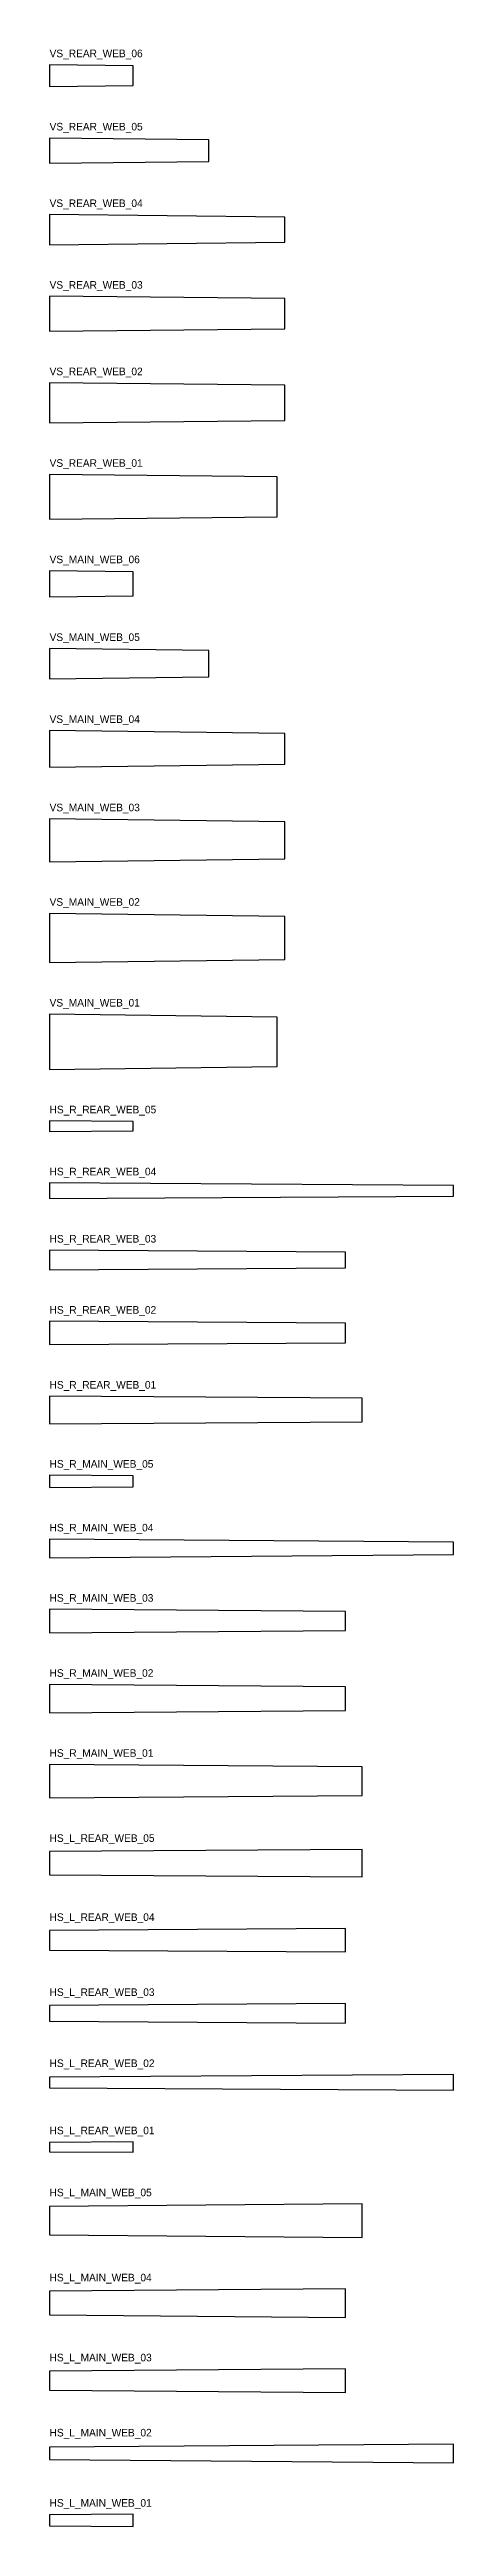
# Model space of a CAD drawing. Header units: millimetres. Extents: x 10 to 143, y 10 to 826.
import ezdxf

# ---------------------------------------------------------------- set-up
doc = ezdxf.new("R2010")
doc.units = ezdxf.units.MM
doc.layers.add('CUT', color=1, linetype='Continuous')
doc.layers.add('PART_ID_DO_NOT_CUT', color=5, linetype='Continuous')

msp = doc.modelspace()

# ---------------------------------------------------------------- linework, layer by layer
at = {"layer": 'CUT'}
for points in [[(10, 814.3), (37.5, 814.58), (37.5, 821.15), (10, 821.43)], [(10, 789.05), (62.5, 789.59), (62.5, 796.76), (10, 797.3)], [(10, 762.14), (87.5, 762.94), (87.5, 771.25), (10, 772.05)], [(10, 733.61), (87.5, 734.4), (87.5, 744.35), (10, 745.14)], [(10, 703.42), (87.5, 704.22), (87.5, 715.81), (10, 716.61)], [(10, 671.65), (85, 672.42), (85, 685.65), (10, 686.42)], [(10, 646.02), (37.5, 646.37), (37.5, 654.3), (10, 654.65)], [(10, 618.99), (62.5, 619.66), (62.5, 628.35), (10, 629.02)], [(10, 589.88), (87.5, 590.88), (87.5, 600.99), (10, 601.99)], [(10, 558.73), (87.5, 559.73), (87.5, 571.88), (10, 572.88)], [(10, 525.51), (87.5, 526.51), (87.5, 540.73), (10, 541.73)], [(10, 490.31), (85, 491.27), (85, 507.55), (10, 508.51)], [(10, 469.87), (37.5, 470.05), (37.5, 473.13), (10, 473.31)], [(10, 447.71), (143, 448.56), (143, 452.02), (10, 452.87)], [(10, 424.27), (107.5, 424.9), (107.5, 430.08), (10, 430.71)], [(10, 399.56), (107.5, 400.18), (107.5, 406.65), (10, 407.27)], [(10, 373.5), (113, 374.15), (113, 381.9), (10, 382.56)], [(10, 352.49), (37.5, 352.71), (37.5, 356.28), (10, 356.5)], [(10, 329.33), (143, 330.39), (143, 334.43), (10, 335.49)], [(10, 304.57), (107.5, 305.35), (107.5, 311.55), (10, 312.33)], [(10, 278.2), (107.5, 278.98), (107.5, 286.79), (10, 287.57)], [(10, 250.16), (113, 250.98), (113, 260.38), (10, 261.2)], [(10, 224.75), (113, 224.1), (113, 233.16), (10, 232.5)], [(10, 200), (107.5, 199.38), (107.5, 207.1), (10, 206.47)], [(10, 176.57), (107.5, 175.94), (107.5, 182.38), (10, 181.76)], [(10, 154.63), (143, 153.78), (143, 158.94), (10, 158.1)], [(10, 133.52), (37.5, 133.34), (37.5, 136.78), (10, 136.61)], [(10, 106.12), (113, 105.3), (113, 116.34), (10, 115.52)], [(10, 79.71), (107.5, 78.93), (107.5, 88.3), (10, 87.52)], [(10, 54.95), (107.5, 54.17), (107.5, 61.93), (10, 61.15)], [(10, 32.07), (143, 31.01), (143, 37.17), (10, 36.11)], [(10, 10.22), (37.5, 10), (37.5, 14.01), (10, 13.79)]]:
    msp.add_lwpolyline(points, close=True, dxfattribs=at)

# ---------------------------------------------------------------- texts
at = {"layer": 'PART_ID_DO_NOT_CUT'}
for s, p in [('VS_REAR_WEB_06', (10, 823.93)), ('VS_REAR_WEB_05', (10, 799.8)), ('VS_REAR_WEB_04', (10, 774.55)), ('VS_REAR_WEB_03', (10, 747.64)), ('VS_REAR_WEB_02', (10, 719.11)), ('VS_REAR_WEB_01', (10, 688.92)), ('VS_MAIN_WEB_06', (10, 657.15)), ('VS_MAIN_WEB_05', (10, 631.52)), ('VS_MAIN_WEB_04', (10, 604.49)), ('VS_MAIN_WEB_03', (10, 575.38)), ('VS_MAIN_WEB_02', (10, 544.23)), ('VS_MAIN_WEB_01', (10, 511.01)), ('HS_R_REAR_WEB_05', (10, 475.81)), ('HS_R_REAR_WEB_04', (10, 455.37)), ('HS_R_REAR_WEB_03', (10, 433.21)), ('HS_R_REAR_WEB_02', (10, 409.77)), ('HS_R_REAR_WEB_01', (10, 385.06)), ('HS_R_MAIN_WEB_05', (10, 359)), ('HS_R_MAIN_WEB_04', (10, 337.99)), ('HS_R_MAIN_WEB_03', (10, 314.83)), ('HS_R_MAIN_WEB_02', (10, 290.07)), ('HS_R_MAIN_WEB_01', (10, 263.7)), ('HS_L_REAR_WEB_05', (10, 235.66)), ('HS_L_REAR_WEB_04', (10, 209.6)), ('HS_L_REAR_WEB_03', (10, 184.88)), ('HS_L_REAR_WEB_02', (10, 161.44)), ('HS_L_REAR_WEB_01', (10, 139.28)), ('HS_L_MAIN_WEB_05', (10, 118.84)), ('HS_L_MAIN_WEB_04', (10, 90.8)), ('HS_L_MAIN_WEB_03', (10, 64.43)), ('HS_L_MAIN_WEB_02', (10, 39.67)), ('HS_L_MAIN_WEB_01', (10, 16.51))]:
    msp.add_text(s, height=2.5, dxfattribs=at).set_placement(p)

doc.saveas('drawing.dxf')
